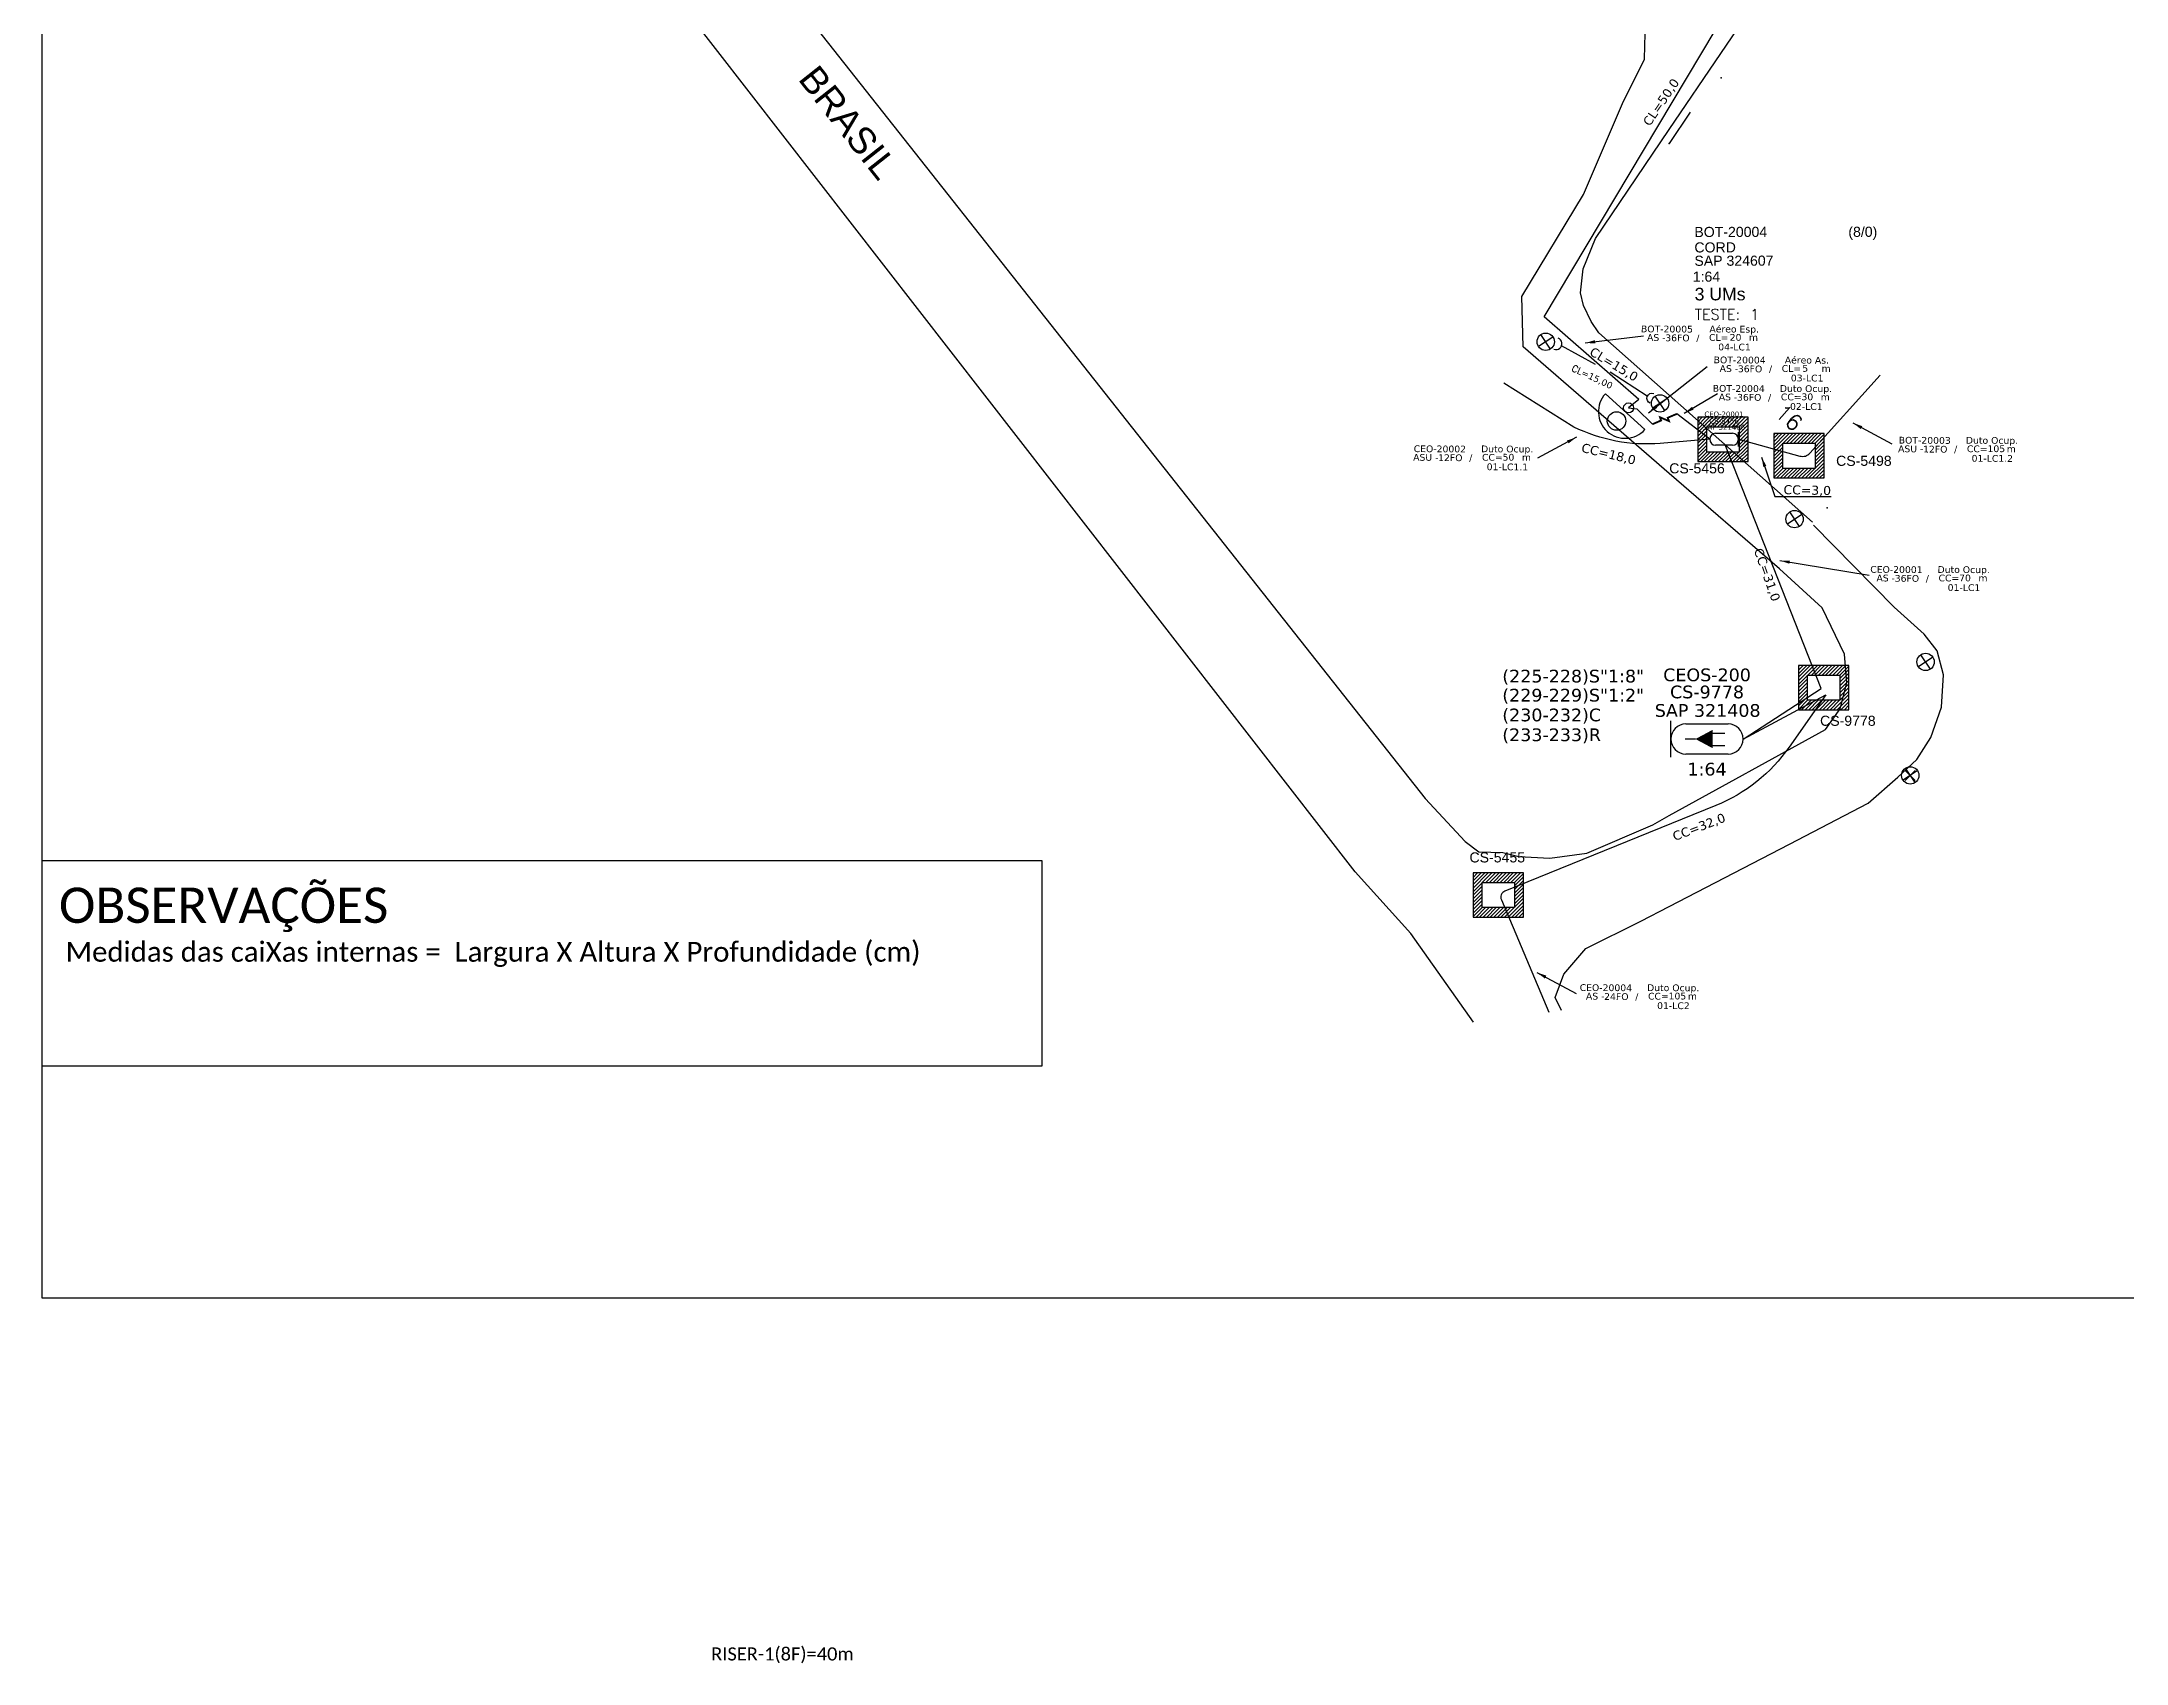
# Model space of a CAD drawing. Extents: x -89 to 749, y 631 to 1299.
# Drawn here: x -89.3 to 331.8, y 631.2 to 958.9 of the extents above; entities that cross this region are included whole.
import ezdxf
from ezdxf.enums import TextEntityAlignment as Align

# ---------------------------------------------------------------- set-up
doc = ezdxf.new("R2010")
doc.units = 0
for name, color, linetype in [('10.1-Caixas Subterrâneas', 5, 'Continuous'), ('20.4-CEOS', 1, 'Continuous'), ('20.5-CEO', 1, 'Continuous'), ('CAP a instalar', 1, 'Continuous'), ('celulas gpon', 7, 'Continuous'), ('CORDOALHA BLOCO NOVO', 7, 'Continuous'), ('DUVIDAS', 252, 'Continuous'), ('label_cabos', 7, 'Continuous'), ('MUB', 252, 'Continuous'), ('Postes Existentes NA', 1, 'Continuous'), ('POSTES_ATUALIZACAO', 252, 'Continuous'), ('Subida Lateral', 5, 'Continuous'), ('UMS', 1, 'Continuous')]:
    doc.layers.add(name, color=color, linetype=linetype)
for name, color, linetype, lineweight in [("20.0-LEGENDA DOS CDO'S", 1, 'Continuous', 0), ('20.6-CORDOALHA_SUPORTE', 7, 'Continuous', 25), ('CORDOALHA_SUPORTE', 7, 'Continuous', 25)]:
    doc.layers.add(name, color=color, linetype=linetype, lineweight=lineweight)
doc.styles.add('ARIAL', font='arial.ttf')
doc.styles.add('DIGICADE', font='')
doc.styles.add('ROMANS', font='romans')
doc.styles.add('siredit', font='verdana.ttf')
doc.styles.get("Standard").update_dxf_attribs({"font": 'arial.ttf'})
doc.styles.add('WMF-Calibri0', font='calibri.ttf')
doc.styles.get('DIGICADE').set_extended_font_data('Arial')
doc.linetypes.add('FENCELINE1', pattern='A,0.25,-0.1,[133,ltypeshp.shx,S=0.1,R=0,X=-0.1,Y=0],-0.1,1', length=1.45)
doc.dimstyles.new('CC', dxfattribs={"dimtxt": 1, "dimasz": 2, "dimexe": 0.18, "dimexo": 0.0625, "dimgap": 0.09, "dimtad": 0, "dimdec": 0, "dimrnd": 1, "dimzin": 0, "dimdsep": 46, "dimtxsty": 'siredit', "dimblk": 'NONE', "dimcen": 0, "dimse1": 1, "dimse2": 1, "dimsd1": 1, "dimsd2": 1, "dimclrt": 7, "dimadec": 0, "dimazin": 0, "dimtfac": 1, "dimtdec": 0, "dimtofl": 0, "dimtmove": 0, "dimatfit": 3, "dimfxl": 0, "dimtolj": 1, "dimtzin": 0, "dimarcsym": 0})
doc.dimstyles.get("Standard").update_dxf_attribs({"dimtxt": 0.18, "dimasz": 0.18, "dimexe": 0.18, "dimexo": 0.0625, "dimgap": 0.09, "dimtad": 0, "dimtih": 1, "dimtoh": 1, "dimdec": 4, "dimzin": 0, "dimdsep": 46, "dimtxsty": 'Standard', "dimcen": 0.09, "dimadec": 0, "dimazin": 0, "dimtfac": 1, "dimtdec": 4, "dimtofl": 0, "dimtmove": 0, "dimatfit": 3, "dimfxl": 0, "dimtolj": 1, "dimtzin": 0, "dimarcsym": 0})

# ---------------------------------------------------------------- blocks, each defined once
blk = doc.blocks.new('*X72')
at = {"color": 0, "linetype": 'Continuous'}
for p, q in [((-1.25, 0.34099), (-0.49099, 1.1)), ((-1.25, 0.517767), (-0.667767, 1.1)), ((-1.25, 0.694544), (-0.844544, 1.1)), ((-1.25, 0.87132), (-1.02132, 1.1)), ((-1.25, 1.048097), (-1.198097, 1.1)), ((-0.789214, 0.625), (-0.314214, 1.1)), ((-0.612437, 0.625), (-0.137437, 1.1)), ((-0.43566, 0.625), (0.03934, 1.1)), ((-0.258883, 0.625), (0.216117, 1.1)), ((-0.082107, 0.625), (0.392893, 1.1)), ((0.09467, 0.625), (0.56967, 1.1)), ((0.271447, 0.625), (0.746447, 1.1)), ((0.448223, 0.625), (0.923223, 1.1)), ((0.625, 0.625), (1.1, 1.1)), ((0.801777, 0.625), (1.25, 1.073223)), ((-1.25, 0.164214), (-0.8035, 0.610714)), ((-1.25, -0.012563), (-0.8035, 0.433937)), ((-1.25, -0.18934), (-0.8035, 0.25716)), ((-1.25, -0.366117), (-0.8035, 0.080383)), ((0.8035, 0.449947), (1.25, 0.896447)), ((0.8035, 0.27317), (1.25, 0.71967)), ((0.8035, 0.096393), (1.25, 0.542893)), ((0.8035, -0.080383), (1.25, 0.366117)), ((0.8035, -0.25716), (1.25, 0.18934)), ((0.8035, -0.433937), (1.25, 0.012563)), ((-1.25, -0.542893), (-0.8035, -0.096393)), ((-1.25, -0.71967), (-0.8035, -0.27317)), ((-1.25, -0.896447), (-0.8035, -0.449947)), ((-1.25, -1.073223), (-0.801777, -0.625)), ((-1.1, -1.1), (-0.625, -0.625)), ((-0.923223, -1.1), (-0.448223, -0.625)), ((-0.746447, -1.1), (-0.271447, -0.625)), ((-0.56967, -1.1), (-0.09467, -0.625)), ((-0.392893, -1.1), (0.082107, -0.625)), ((-0.216117, -1.1), (0.258883, -0.625)), ((-0.03934, -1.1), (0.43566, -0.625)), ((0.137437, -1.1), (0.612437, -0.625)), ((0.314214, -1.1), (0.789214, -0.625)), ((0.49099, -1.1), (1.25, -0.34099)), ((0.667767, -1.1), (1.25, -0.517767)), ((0.8035, -0.610714), (1.25, -0.164214)), ((0.844544, -1.1), (1.25, -0.694544)), ((1.02132, -1.1), (1.25, -0.87132)), ((1.198097, -1.1), (1.25, -1.048097))]:
    blk.add_line(p, q, dxfattribs=at)
blk = doc.blocks.new('MANHOLE_MQ')
at = {"color": 0, "linetype": 'Continuous'}
for p, q in [((0.00000623, 0.00000569), (-0.00000627, 0.00000569)), ((-0.00000627, 0.00000569), (-0.00000627, -0.00000531)), ((0.00000623, -0.00000531), (0.00000623, 0.00000569)), ((-0.00000404, 0.00000331), (0.00000399, 0.00000331)), ((-0.00000404, -0.00000294), (-0.00000404, 0.00000331)), ((0.00000399, 0.00000331), (0.00000399, -0.00000294)), ((0.00000399, -0.00000294), (-0.00000404, -0.00000294)), ((0.00000399, -0.00000294), (0.00000399, -0.00000294)), ((-0.00000627, -0.00000531), (0.00000623, -0.00000531))]:
    blk.add_line(p, q, dxfattribs=at)
at = {"color": 0, "linetype": 'Continuous', "xscale": 5e-06, "yscale": 5e-06, "zscale": 1e-05}
blk.add_blockref('*X72', (-0.00000002, 0.00000019), dxfattribs=at)
blk = doc.blocks.new('*U98')
at = {"color": 10}
for points in [[(41172, 12883), (40951, 13058)], [(40974, 12860), (41149, 13081)]]:
    blk.add_lwpolyline(points, dxfattribs=at)
blk.add_circle((41062, 12971), 141, dxfattribs=at)
blk = doc.blocks.new('*U101')
at = {"layer": '20.4-CEOS', "color": 7, "style": 'siredit'}
for tag, p in [('FIBRAS_SPLITTER', (0, 0)), ('FIBRAS_TOP_C', (0, -4.13)), ('RESERVA_FINAIS', (0, -5.46))]:
    blk.add_attdef(tag, p, '', height=1.01, dxfattribs=at)
for tag, p, flags in [('ID_ATIVIDADE', (0, -6.77), 3), ('FATOR', (0, -8.09), 1), ('QTDE', (0, -9.4), 1), ('FID', (0, -10.71), 1)]:
    blk.add_attdef(tag, p, '', height=1.01, dxfattribs=dict(at, flags=flags))
blk = doc.blocks.new('*U103')
at = {"layer": '20.4-CEOS', "color": 7, "style": 'siredit'}
blk.add_attdef('FIBRAS_SPLITTER', (0, 0), '', height=1.01, dxfattribs=at)
for tag, p, flags in [('ID_ATIVIDADE', (0, -1.48), 3), ('QTDE', (0, -4.11), 1), ('FATOR', (0, -2.79), 1), ('FID', (0, -5.42), 1)]:
    blk.add_attdef(tag, p, '', height=1.01, dxfattribs=dict(at, flags=flags))
blk = doc.blocks.new('*U107')
at = {"color": 0}
blk.add_line((2.14, -0.58), (-2.1, -0.68), dxfattribs=at)
for centre, radius in [((0, 0.38), 0.733), ((0.03, -1.03), 0.393)]:
    blk.add_circle(centre, radius, dxfattribs=at)
blk.add_arc((0.02, -0.63), 2.12, 1.3782, 181.3782, dxfattribs=at)
blk = doc.blocks.new('Inst CDOE-8 CAIXA DIST OPT CDOE 48F_8D C_SPL OPTAP')
at = {"layer": "20.0-LEGENDA DOS CDO'S", "color": 0}
for tag, p, style, flags in [('ID_ATIVIDADE', (0.12, 6.47), 'ARIAL', 3), ('FATOR', (7.92, 6.47), 'ARIAL', 1), ('QTDE', (0.23, -0.97), 'DIGICADE', 3)]:
    blk.add_attdef(tag, p, '', height=0.8, rotation=0.118, dxfattribs=dict(at, style=style, flags=flags))
at = {"layer": "20.0-LEGENDA DOS CDO'S", "color": 0, "style": 'ARIAL'}
for tag, p, height in [('FID', (0.12, 5.25), 0.8), ('FIBRAS_UTILIZADAS', (2.38, 5.26), 0.8), ('SAP', (0.12, 2.96), 0.8), ('CORDOALHA', (0.12, 4.02), 0.8), ('1:XX', (-0.01, 1.7), 0.8), ('UMS', (0.14, 0.22), 1)]:
    blk.add_attdef(tag, p, '', height=height, rotation=0.118, dxfattribs=at)
blk = doc.blocks.new('Teste  FTTH')
at = {"color": 0, "lineweight": 0, "style": 'ROMANS'}
for tag, p in [('TESTE', (-2.302, -0.29)), ('QTDE', (0.212, -0.29))]:
    blk.add_attdef(tag, p, '', height=0.48, dxfattribs=at)
for tag, p, flags in [('FID', (-2.227, -1.253), 1), ('FATOR', (-2.227, -2.028), 3), ('ID_ATIVIDADE', (-2.227, -2.716), 3)]:
    blk.add_attdef(tag, p, '', height=0.48, dxfattribs=dict(at, flags=flags))
blk = doc.blocks.new('Inst CB DT OCUP CFOA-SM-AS-80-TS-36')
at = {"layer": 'label_cabos', "color": 0, "style": 'siredit'}
for tag, flags, p in [('ID_ATIVIDADE', 3, (1.31, 2.67)), ('FATOR', 1, (11.56, 2.55))]:
    blk.add_attdef(tag, text='', height=1, rotation=359.69, dxfattribs=dict(at, flags=flags)).set_placement(p, align=Align.MIDDLE_CENTER)
for tag, p in [('TIPO_CABO', (1.76, 0)), ('DESTINO_CABO', (3.13, 1.26)), ('CABO', (4.69, -0.05)), ('/', (7.71, -0.05)), ('LANCE', (10.91, 0)), ('TIPO_CABO', (13.11, 1.24)), ('UND', (15.96, 0)), ('FID', (13.15, -1.41))]:
    blk.add_attdef(tag, text='', height=1, rotation=359.69, dxfattribs=at).set_placement(p, align=Align.MIDDLE_CENTER)
blk.add_attdef('QTDE', (12.43, -0.47), '', height=1, rotation=359.69, dxfattribs=at)
blk = doc.blocks.new('_None')
blk = doc.blocks.new('Inst CB DT OCUP CFOA-SM-ASU-120-S-12')
at = {"layer": 'label_cabos', "color": 0, "style": 'siredit'}
for tag, flags, p in [('ID_ATIVIDADE', 3, (1.31, 2.67)), ('FATOR', 1, (11.56, 2.55))]:
    blk.add_attdef(tag, text='', height=1, rotation=359.69, dxfattribs=dict(at, flags=flags)).set_placement(p, align=Align.MIDDLE_CENTER)
for tag, p in [('TIPO_CABO', (1.26, 0)), ('DESTINO_CABO', (3.13, 1.26)), ('CABO', (4.69, -0.05)), ('/', (7.71, -0.05)), ('LANCE', (10.91, 0)), ('TIPO_CABO', (13.11, 1.24)), ('UND', (15.96, 0)), ('FID', (13.15, -1.41))]:
    blk.add_attdef(tag, text='', height=1, rotation=359.69, dxfattribs=at).set_placement(p, align=Align.MIDDLE_CENTER)
blk.add_attdef('QTDE', (12.43, -0.47), '', height=1, rotation=359.69, dxfattribs=at)
blk = doc.blocks.new('Inst CB AS CFOA-SM-AS-80-TS-36')
at = {"layer": 'label_cabos', "color": 0, "style": 'siredit'}
for tag, flags, p in [('ID_ATIVIDADE', 3, (1.31, 2.67)), ('FATOR', 1, (11.56, 2.55))]:
    blk.add_attdef(tag, text='', height=1, rotation=359.69, dxfattribs=dict(at, flags=flags)).set_placement(p, align=Align.MIDDLE_CENTER)
for tag, p in [('TIPO_CABO', (1.76, 0)), ('DESTINO_CABO', (3.13, 1.26)), ('CABO', (4.69, -0.05)), ('/', (7.71, -0.05)), ('LANCE', (10.81, 0)), ('TIPO_CABO', (13.11, 1.24)), ('UND', (15.96, 0)), ('FID', (13.15, -1.41))]:
    blk.add_attdef(tag, text='', height=1, rotation=359.69, dxfattribs=at).set_placement(p, align=Align.MIDDLE_CENTER)
blk.add_attdef('QTDE', (12.43, -0.47), '', height=1, rotation=359.69, dxfattribs=at)
blk = doc.blocks.new('Inst CB ESP CFOA-SM-AS-80-TS-36')
at = {"layer": 'label_cabos', "color": 0, "style": 'siredit'}
for tag, flags, p in [('ID_ATIVIDADE', 3, (1.31, 2.67)), ('FATOR', 1, (11.56, 2.55))]:
    blk.add_attdef(tag, text='', height=1, rotation=359.69, dxfattribs=dict(at, flags=flags)).set_placement(p, align=Align.MIDDLE_CENTER)
for tag, p in [('TIPO_CABO', (1.76, 0)), ('DESTINO_CABO', (3.13, 1.26)), ('CABO', (4.69, -0.05)), ('/', (7.71, -0.05)), ('LANCE', (10.81, 0)), ('TIPO_CABO', (13.11, 1.24)), ('UND', (15.96, 0)), ('FID', (13.15, -1.41))]:
    blk.add_attdef(tag, text='', height=1, rotation=359.69, dxfattribs=at).set_placement(p, align=Align.MIDDLE_CENTER)
blk.add_attdef('QTDE', (12.43, -0.47), '', height=1, rotation=359.69, dxfattribs=at)
blk = doc.blocks.new('Inst CORD BENZINAL 4.55MM 3F (sem recursos)')
at = {"layer": '20.6-CORDOALHA_SUPORTE', "color": 0, "lineweight": 0, "style": 'ROMANS'}
blk.add_attdef('LANCE', text='', height=1, dxfattribs=at).set_placement((-0.54, -2.21), align=Align.RIGHT)
at = {"layer": '20.6-CORDOALHA_SUPORTE', "color": 0, "style": 'siredit'}
blk.add_attdef('QTDE', (-0.54, -2.21), '', height=1, rotation=359.69, dxfattribs=at)
at = {"layer": '20.6-CORDOALHA_SUPORTE', "color": 0, "lineweight": 0, "style": 'ROMANS'}
for tag, p, flags in [('ID_ATIVIDADE', (-5.2, -6.67), 3), ('FATOR', (-5.2, -4.44), 3), ('FID', (-5.2, -8.9), 1)]:
    blk.add_attdef(tag, p, '', height=1, dxfattribs=dict(at, flags=flags))
blk = doc.blocks.new('Inst CB DT OCUP CFOA-SM-AS-80-TS-24')
at = {"layer": 'label_cabos', "color": 0, "style": 'siredit'}
for tag, flags, p in [('ID_ATIVIDADE', 3, (1.31, 2.67)), ('FATOR', 1, (11.56, 2.55))]:
    blk.add_attdef(tag, text='', height=1, rotation=359.69, dxfattribs=dict(at, flags=flags)).set_placement(p, align=Align.MIDDLE_CENTER)
for tag, p in [('TIPO_CABO', (1.76, 0)), ('DESTINO_CABO', (3.13, 1.26)), ('CABO', (4.69, -0.05)), ('/', (7.71, -0.05)), ('LANCE', (10.91, 0)), ('TIPO_CABO', (13.11, 1.24)), ('UND', (15.96, 0)), ('FID', (13.15, -1.41))]:
    blk.add_attdef(tag, text='', height=1, rotation=359.69, dxfattribs=at).set_placement(p, align=Align.MIDDLE_CENTER)
blk.add_attdef('QTDE', (12.43, -0.47), '', height=1, rotation=359.69, dxfattribs=at)

msp = doc.modelspace()

# ---------------------------------------------------------------- linework, layer by layer
msp.add_lwpolyline([(-89.32, 705.02), (749.25, 705.02), (749.25, 1299.02), (-89.32, 1299.02), (-89.32, 705.02)])
at = {"color": 7}
msp.add_lwpolyline([(-89.24, 793.42), (112.74, 793.42), (112.74, 751.85), (-89.24, 751.85)], close=True, dxfattribs=at)
at = {"layer": '20.4-CEOS', "color": 7}
for p, q in [((242.84, 821.01), (251.35, 821.01)), ((251.35, 814.94), (242.84, 814.94))]:
    msp.add_line(p, q, dxfattribs=at)
for points in [[(239.8, 814.31), (239.8, 821.63)], [(244.75, 817.97), (242.7, 817.97)], [(248.11, 819.18), (250.69, 819.18)], [(248.11, 816.65), (250.69, 816.65)]]:
    msp.add_lwpolyline(points, dxfattribs=at)
msp.add_lwpolyline([(244.75, 817.97, 0, 3.75, 0), (248.26, 817.97, 3.75, 3.75, 0)], format="xyseb", dxfattribs=at)
for centre, start, end in [((242.84, 817.97), 90, 270), ((251.35, 817.97), 270, 90)]:
    msp.add_arc(centre, 3.04, start, end, dxfattribs=at)
at = {"layer": '20.5-CEO', "color": 7}
for p, q in [((248.84, 879.75), (252.23, 879.75)), ((252.23, 877.33), (248.84, 877.33))]:
    msp.add_line(p, q, dxfattribs=at)
msp.add_lwpolyline([(253.44, 877.08), (253.44, 880)], dxfattribs=at)
for centre, start, end in [((248.84, 878.54), 90, 270), ((252.23, 878.54), 270, 90)]:
    msp.add_arc(centre, 1.21, start, end, dxfattribs=at)
at = {"layer": 'CAP a instalar', "color": 7, "linetype": 'FENCELINE1', "ltscale": 5}
for points in [[(233.34, 886.6), (214.21, 903.29), (254.52, 970.89), (232.66, 970.04), (188.29, 1010.68), (133.29, 1062.17), (131.89, 1062.12)], [(233.34, 886.6), (231.24, 884.87), (232.93, 884.7)], [(236.07, 881.58), (232.93, 884.7)], [(247.63, 878.54), (240.99, 883.67)], [(254.39, 817.97), (270.16, 828.18), (250.79, 877.39)]]:
    msp.add_lwpolyline(points, dxfattribs=at)
for points in [[(247.63, 878.54), (237.65, 877.71, -0.135652), (220.2, 881.01), (206.08, 889.88)], [(253.44, 878.54), (265.87, 875.15, 0.283325), (267.89, 875.74), (282.06, 891.49)], [(254.39, 817.97), (271.08, 826.91), (263.68, 816.33, -0.144862), (248.9, 804.53), (206.27, 787.22, 0.418176), (205.55, 785.47), (215.12, 762.78)]]:
    msp.add_lwpolyline(points, format="xyb", dxfattribs=at)
at = {"layer": 'CORDOALHA_SUPORTE'}
for points in [[(216.18, 896.73, 1), (217, 898.96)], [(235.63, 885.84, -1), (236.37, 887.79)]]:
    msp.add_lwpolyline(points, format="xyb", dxfattribs=at)
for points in [[(224.55, 893.67), (217.7, 897.44)], [(235.03, 887.23), (227.53, 892.13)]]:
    msp.add_lwpolyline(points, dxfattribs=at)
at = {"layer": 'DUVIDAS', "color": 4, "elevation": -6846.77}
for points in [[(159.47, 1028.49), (106.86, 1078.09), (42.83, 1139.79), (38.26, 1143.31), (35.41, 1145.12), (31.42, 1144.67), (25.92, 1142.13), (-27.12, 1096.99), (-29.36, 1094.3), (-29.55, 1090.93), (-28.08, 1082.25), (190.16, 805.97), (198.24, 797.23), (200.99, 795.16), (205.88, 795.03), (209.1, 794.26), (215.32, 793.9), (222.83, 794.88), (236.13, 800.66), (239.46, 802.5)], [(222.12, 927.99), (230.23, 946.84), (234.47, 955.26), (234.56, 958.08), (234.62, 960.38), (233.98, 962.77), (159.47, 1028.49)], [(239.46, 941.12), (260.3, 971.92), (269.23, 984.24), (270.21, 986.82)], [(243.68, 944.62), (239.46, 938.29)], [(239.46, 887.43), (225.22, 900.05), (223.72, 902.36), (222.15, 905.56), (221.55, 908.14), (222.06, 912.96), (224.56, 919.08), (239.46, 941.12)], [(239.46, 871.65), (209.97, 897.24), (209.67, 907.41), (222.12, 927.99)], [(268.38, 861.8), (239.46, 887.43)], [(239.46, 802.5), (271, 819.9), (273.99, 824.05), (275.33, 829.34), (274.86, 835.12), (270.38, 844.5), (261.72, 852.33), (239.46, 871.65)], [(239.46, 784.12), (263.75, 796.72), (279.64, 804.99), (285.67, 810.26), (289.47, 813.86), (292.33, 818.3), (294.46, 824.42), (294.88, 830.96), (293.61, 835.82), (290.94, 839.13), (284.9, 844.63), (268.59, 861.18)]]:
    msp.add_lwpolyline(points, dxfattribs=at)
at = {"layer": 'DUVIDAS'}
for p in [(249.97, 951.58, -6846.77), (249.97, 951.58, -6846.77), (239.46, 938.29, -6846.77), (239.46, 938.29, -6846.77), (271.38, 864.7, -6846.77)]:
    msp.add_point(p, dxfattribs=at)
at = {"layer": 'MUB', "color": 4, "elevation": -6846.77}
for points in [[(199.92, 760.75), (187.26, 778.65), (176.04, 791.11), (-41.64, 1071.42), (-44.09, 1077.6), (-48, 1087.76), (-46.23, 1092.62), (-41, 1100.91), (-8.33, 1130.87), (13.28, 1148.77)], [(159.47, 1028.49), (106.86, 1078.09), (42.83, 1139.79), (38.26, 1143.31), (35.41, 1145.12), (31.42, 1144.67), (25.92, 1142.13), (-27.12, 1096.99), (-29.36, 1094.3), (-29.55, 1090.93), (-28.08, 1082.25), (190.16, 805.97), (198.24, 797.23), (200.99, 795.16), (205.88, 795.03), (209.1, 794.26), (215.32, 793.9), (222.83, 794.88), (236.13, 800.66), (239.46, 802.5)], [(239.46, 802.5), (271, 819.9), (273.99, 824.05), (275.33, 829.34), (274.86, 835.12), (270.38, 844.5), (261.72, 852.33), (239.46, 871.65)], [(239.46, 784.12), (263.75, 796.72), (279.64, 804.99), (285.67, 810.26), (289.47, 813.86), (292.33, 818.3), (294.46, 824.42), (294.88, 830.96), (293.61, 835.82), (290.94, 839.13), (284.9, 844.63), (268.59, 861.18)], [(217.73, 763.13), (216.39, 765.77), (218.14, 770.44), (222.64, 775.63), (233.73, 781.15), (239.46, 784.12)]]:
    msp.add_lwpolyline(points, dxfattribs=at)
at = {"layer": 'POSTES_ATUALIZACAO'}
for p, q in [((287.12, 811.64, -6834.47), (289.17, 809.6, -6834.47)), ((287.12, 809.6, -6834.47), (289.17, 811.64, -6834.47))]:
    msp.add_line(p, q, dxfattribs=at)
at = {"layer": 'POSTES_ATUALIZACAO', "linetype": 'Continuous'}
msp.add_line((289.17, 811.64, -6834.47), (287.12, 809.6, -6834.47), dxfattribs=at)
at = {"layer": 'Subida Lateral', "color": 5, "const_width": 0.375}
msp.add_lwpolyline([(236.07, 881.58), (237.82, 882.34), (237.6, 882.99), (239.42, 882.21), (239.16, 882.89), (240.99, 883.67)], dxfattribs=at)

# ---------------------------------------------------------------- block references
at = {"layer": '10.1-Caixas Subterrâneas', "color": 30, "xscale": 814421.910529535, "yscale": 814421.910529535, "zscale": 814421.910529535}
for p, rotation in [((250.28, 878.65), 180.0000000000626), ((265.66, 875.35), 180.0000000000625), ((270.66, 828.49), 180.0000000000626), ((204.9, 786.61), 180.0000000000626)]:
    msp.add_blockref('MANHOLE_MQ', p, dxfattribs=dict(at, rotation=rotation))
at = {"layer": '20.4-CEOS', "color": 0, "lineweight": 0}
ref = msp.add_blockref('*U101', (205.74, 829.4), dxfattribs=dict(at, xscale=2.546759245474232, yscale=2.546759245474232, zscale=2.546759245474232))
ref.add_attrib('FIBRAS_SPLITTER', '(225-228)S"1:8"', (205.74, 829.4), dxfattribs={"color": 7, "height": 2.5714, "style": 'siredit'})
ref.add_attrib('FIBRAS_TOP_C', '(230-232)C', (205.74, 821.55), dxfattribs={"color": 7, "height": 2.571, "style": 'siredit'})
ref.add_attrib('RESERVA_FINAIS', '(233-233)R', (205.74, 817.54), dxfattribs={"color": 7, "height": 2.571, "style": 'siredit'})
at = {"layer": '20.4-CEOS', "color": 0, "lineweight": 0, "xscale": 2.546759245474232, "yscale": 2.546759245474232, "zscale": 2.546759245474232}
msp.add_blockref('*U103', (205.74, 825.55), dxfattribs=at).add_auto_attribs({'FIBRAS_SPLITTER': '(229-229)S"1:2"'})
at = {"layer": 'CAP a instalar', "color": 7, "linetype": 'FENCELINE1', "ltscale": 15}
ref = msp.add_blockref('Inst CDOE-8 CAIXA DIST OPT CDOE 48F_8D C_SPL OPTAP', (244.24, 906.05), dxfattribs=dict(at, xscale=2.546759245474232, yscale=2.546759245474232, zscale=2.546759245474232))
ref.add_attrib('FID', 'BOT-20004', (244.54, 919.41), dxfattribs={"layer": "20.0-LEGENDA DOS CDO'S", "color": 0, "height": 2.037, "rotation": 0.118, "style": 'ARIAL'})
ref.add_attrib('CORDOALHA', 'CORD', (244.55, 916.29), dxfattribs={"layer": "20.0-LEGENDA DOS CDO'S", "color": 0, "height": 2.037, "rotation": 0.118, "style": 'ARIAL'})
ref.add_attrib('SAP', 'SAP 324607', (244.55, 913.59), dxfattribs={"layer": "20.0-LEGENDA DOS CDO'S", "color": 0, "height": 2.037, "rotation": 0.118, "style": 'ARIAL'})
ref.add_attrib('1:XX', '1:64', (244.21, 910.38), dxfattribs={"layer": "20.0-LEGENDA DOS CDO'S", "color": 0, "height": 2.037, "rotation": 0.118, "style": 'ARIAL'})
ref.add_attrib('UMS', '3 UMs', (244.6, 906.6), dxfattribs={"layer": "20.0-LEGENDA DOS CDO'S", "color": 0, "height": 2.547, "rotation": 0.118, "style": 'ARIAL'})
ref.add_attrib('FIBRAS_UTILIZADAS', '(8/0)', dxfattribs={"layer": "20.0-LEGENDA DOS CDO'S", "color": 0, "height": 2.037, "rotation": 0.118, "style": 'ARIAL'}).set_placement((278.57, 919.45), align=Align.CENTER)
at = {"layer": 'CAP a instalar', "color": 7, "linetype": 'FENCELINE1', "ltscale": 15, "xscale": 4.458102059202642, "yscale": 4.458102059202642, "zscale": 4.458102059202642, "rotation": 3.126797674058592e-05}
msp.add_blockref('Teste  FTTH', (254.87, 903.99), dxfattribs=at).add_auto_attribs({'TESTE': 'TESTE:', 'QTDE': '1'})
at = {"layer": 'CAP a instalar', "color": 7, "linetype": 'FENCELINE1', "ltscale": 15, "xscale": 2.546759245474232, "yscale": 2.546759245474232, "zscale": 2.546759245474232, "rotation": 136.4348079814078}
msp.add_blockref('*U107', (229.49, 882.93), dxfattribs=at)
at = {"layer": 'CORDOALHA BLOCO NOVO', "color": 0, "lineweight": 0, "xscale": 1.333333333333333, "yscale": 1.333333333333333, "zscale": 1.333333333333333, "rotation": 334.9064301640561}
msp.add_blockref('Inst CORD BENZINAL 4.55MM 3F (sem recursos)', (224.82, 893.25, 6846.77), dxfattribs=at).add_auto_attribs({'QTDE': '15,00', 'LANCE': 'CL='})
at = {"layer": 'label_cabos', "color": 0, "lineweight": 0}
ref = msp.add_blockref('Inst CB ESP CFOA-SM-AS-80-TS-36', (234.74, 899.1), dxfattribs=dict(at, xscale=1.362260021001181, yscale=1.362260021001181, zscale=1.362260021001181))
ref.add_attrib('DESTINO_CABO', 'BOT-20005', dxfattribs={"color": 0, "height": 1.362, "rotation": 359.69, "style": 'siredit'}).set_placement((239, 900.82), align=Align.MIDDLE_CENTER)
ref.add_attrib('TIPO_CABO', 'Aéreo Esp.', dxfattribs={"color": 0, "height": 1.362, "rotation": 359.69, "style": 'siredit'}).set_placement((252.59, 900.8), align=Align.MIDDLE_CENTER)
ref.add_attrib('CABO', '36FO', dxfattribs={"color": 0, "height": 1.362, "rotation": 359.69, "style": 'siredit'}).set_placement((241.12, 899.03), align=Align.MIDDLE_CENTER)
ref.add_attrib('/', '/', dxfattribs={"color": 0, "height": 1.36, "rotation": 359.69, "style": 'siredit'}).set_placement((245.25, 899.03), align=Align.MIDDLE_CENTER)
ref.add_attrib('TIPO_CABO', 'AS - ', dxfattribs={"color": 0, "height": 1.362, "rotation": 359.69, "style": 'siredit'}).set_placement((237.14, 899.1), align=Align.MIDDLE_CENTER)
ref.add_attrib('FID', '04-LC1', dxfattribs={"color": 0, "height": 1.362, "rotation": 359.69, "style": 'siredit'}).set_placement((252.65, 897.18), align=Align.MIDDLE_CENTER)
ref.add_attrib('LANCE', 'CL=', dxfattribs={"color": 0, "height": 1.362, "rotation": 359.69, "style": 'siredit'}).set_placement((249.46, 899.11), align=Align.MIDDLE_CENTER)
ref.add_attrib('QTDE', '20', (251.67, 898.46), dxfattribs={"color": 0, "height": 1.362, "rotation": 359.69, "style": 'siredit'})
ref.add_attrib('UND', 'm', dxfattribs={"color": 0, "height": 1.36, "rotation": 359.69, "style": 'siredit'}).set_placement((256.48, 899.11), align=Align.MIDDLE_CENTER)
ref = msp.add_blockref('Inst CB AS CFOA-SM-AS-80-TS-36', (249.41, 892.84), dxfattribs=dict(at, xscale=1.362260021001181, yscale=1.362260021001181, zscale=1.362260021001181))
ref.add_attrib('DESTINO_CABO', 'BOT-20004', dxfattribs={"color": 0, "height": 1.362, "rotation": 359.69, "style": 'siredit'}).set_placement((253.68, 894.56), align=Align.MIDDLE_CENTER)
ref.add_attrib('TIPO_CABO', 'Aéreo As.', dxfattribs={"color": 0, "height": 1.362, "rotation": 359.69, "style": 'siredit'}).set_placement((267.27, 894.53), align=Align.MIDDLE_CENTER)
ref.add_attrib('CABO', '36FO', dxfattribs={"color": 0, "height": 1.362, "rotation": 359.69, "style": 'siredit'}).set_placement((255.79, 892.77), align=Align.MIDDLE_CENTER)
ref.add_attrib('/', '/', dxfattribs={"color": 0, "height": 1.36, "rotation": 359.69, "style": 'siredit'}).set_placement((259.92, 892.77), align=Align.MIDDLE_CENTER)
ref.add_attrib('TIPO_CABO', 'AS - ', dxfattribs={"color": 0, "height": 1.362, "rotation": 359.69, "style": 'siredit'}).set_placement((251.81, 892.83), align=Align.MIDDLE_CENTER)
ref.add_attrib('FID', '03-LC1', dxfattribs={"color": 0, "height": 1.362, "rotation": 359.69, "style": 'siredit'}).set_placement((267.32, 890.91), align=Align.MIDDLE_CENTER)
ref.add_attrib('LANCE', 'CL=', dxfattribs={"color": 0, "height": 1.362, "rotation": 359.69, "style": 'siredit'}).set_placement((264.13, 892.84), align=Align.MIDDLE_CENTER)
ref.add_attrib('QTDE', '5', (266.34, 892.19), dxfattribs={"color": 0, "height": 1.36, "rotation": 359.69, "style": 'siredit'})
ref.add_attrib('UND', 'm', dxfattribs={"color": 0, "height": 1.36, "rotation": 359.69, "style": 'siredit'}).set_placement((271.16, 892.84), align=Align.MIDDLE_CENTER)
ref = msp.add_blockref('Inst CB DT OCUP CFOA-SM-AS-80-TS-36', (249.24, 887.08), dxfattribs=dict(at, xscale=1.362260021001181, yscale=1.362260021001181, zscale=1.362260021001181))
ref.add_attrib('DESTINO_CABO', 'BOT-20004', dxfattribs={"color": 0, "height": 1.362, "rotation": 359.69, "style": 'siredit'}).set_placement((253.5, 888.8), align=Align.MIDDLE_CENTER)
ref.add_attrib('CABO', '36FO', dxfattribs={"color": 0, "height": 1.362, "rotation": 359.69, "style": 'siredit'}).set_placement((255.62, 887.01), align=Align.MIDDLE_CENTER)
ref.add_attrib('TIPO_CABO', 'Duto Ocup.', dxfattribs={"color": 0, "height": 1.362, "rotation": 359.69, "style": 'siredit'}).set_placement((267.09, 888.78), align=Align.MIDDLE_CENTER)
ref.add_attrib('/', '/', dxfattribs={"color": 0, "height": 1.36, "rotation": 359.69, "style": 'siredit'}).set_placement((259.74, 887.01), align=Align.MIDDLE_CENTER)
ref.add_attrib('TIPO_CABO', 'AS - ', dxfattribs={"color": 0, "height": 1.362, "rotation": 359.69, "style": 'siredit'}).set_placement((251.64, 887.08), align=Align.MIDDLE_CENTER)
ref.add_attrib('FID', '02-LC1', dxfattribs={"color": 0, "height": 1.362, "rotation": 359.69, "style": 'siredit'}).set_placement((267.15, 885.16), align=Align.MIDDLE_CENTER)
ref.add_attrib('LANCE', 'CC=', dxfattribs={"color": 0, "height": 1.362, "rotation": 359.69, "style": 'siredit'}).set_placement((264.1, 887.09), align=Align.MIDDLE_CENTER)
ref.add_attrib('QTDE', '30', (266.17, 886.44), dxfattribs={"color": 0, "height": 1.362, "rotation": 359.69, "style": 'siredit'})
ref.add_attrib('UND', 'm', dxfattribs={"color": 0, "height": 1.36, "rotation": 359.69, "style": 'siredit'}).set_placement((270.98, 887.09), align=Align.MIDDLE_CENTER)
ref = msp.add_blockref('Inst CB DT OCUP CFOA-SM-ASU-120-S-12', (188.86, 874.88), dxfattribs=dict(at, xscale=1.362260021001181, yscale=1.362260021001181, zscale=1.362260021001181))
ref.add_attrib('DESTINO_CABO', 'CEO-20002', dxfattribs={"color": 0, "height": 1.362, "rotation": 359.69, "style": 'siredit'}).set_placement((193.13, 876.6), align=Align.MIDDLE_CENTER)
ref.add_attrib('CABO', '12FO', dxfattribs={"color": 0, "height": 1.362, "rotation": 359.69, "style": 'siredit'}).set_placement((195.24, 874.81), align=Align.MIDDLE_CENTER)
ref.add_attrib('TIPO_CABO', 'Duto Ocup.', dxfattribs={"color": 0, "height": 1.362, "rotation": 359.69, "style": 'siredit'}).set_placement((206.72, 876.58), align=Align.MIDDLE_CENTER)
ref.add_attrib('/', '/', dxfattribs={"color": 0, "height": 1.36, "rotation": 359.69, "style": 'siredit'}).set_placement((199.37, 874.81), align=Align.MIDDLE_CENTER)
ref.add_attrib('TIPO_CABO', 'ASU - ', dxfattribs={"color": 0, "height": 1.362, "rotation": 359.69, "style": 'siredit'}).set_placement((190.58, 874.88), align=Align.MIDDLE_CENTER)
ref.add_attrib('FID', '01-LC1.1', dxfattribs={"color": 0, "height": 1.362, "rotation": 359.69, "style": 'siredit'}).set_placement((206.77, 872.96), align=Align.MIDDLE_CENTER)
ref.add_attrib('LANCE', 'CC=', dxfattribs={"color": 0, "height": 1.362, "rotation": 359.69, "style": 'siredit'}).set_placement((203.72, 874.89), align=Align.MIDDLE_CENTER)
ref.add_attrib('QTDE', '50', (205.79, 874.24), dxfattribs={"color": 0, "height": 1.362, "rotation": 359.69, "style": 'siredit'})
ref.add_attrib('UND', 'm', dxfattribs={"color": 0, "height": 1.36, "rotation": 359.69, "style": 'siredit'}).set_placement((210.61, 874.89), align=Align.MIDDLE_CENTER)
ref = msp.add_blockref('Inst CB DT OCUP CFOA-SM-ASU-120-S-12', (286.82, 876.61), dxfattribs=dict(at, xscale=1.362260021001181, yscale=1.362260021001181, zscale=1.362260021001181))
ref.add_attrib('DESTINO_CABO', 'BOT-20003', dxfattribs={"color": 0, "height": 1.362, "rotation": 359.69, "style": 'siredit'}).set_placement((291.08, 878.33), align=Align.MIDDLE_CENTER)
ref.add_attrib('CABO', '12FO', dxfattribs={"color": 0, "height": 1.362, "rotation": 359.69, "style": 'siredit'}).set_placement((293.2, 876.54), align=Align.MIDDLE_CENTER)
ref.add_attrib('TIPO_CABO', 'Duto Ocup.', dxfattribs={"color": 0, "height": 1.362, "rotation": 359.69, "style": 'siredit'}).set_placement((304.67, 878.31), align=Align.MIDDLE_CENTER)
ref.add_attrib('/', '/', dxfattribs={"color": 0, "height": 1.36, "rotation": 359.69, "style": 'siredit'}).set_placement((297.32, 876.54), align=Align.MIDDLE_CENTER)
ref.add_attrib('TIPO_CABO', 'ASU - ', dxfattribs={"color": 0, "height": 1.362, "rotation": 359.69, "style": 'siredit'}).set_placement((288.54, 876.6), align=Align.MIDDLE_CENTER)
ref.add_attrib('FID', '01-LC1.2', dxfattribs={"color": 0, "height": 1.362, "rotation": 359.69, "style": 'siredit'}).set_placement((304.73, 874.68), align=Align.MIDDLE_CENTER)
ref.add_attrib('LANCE', 'CC=', dxfattribs={"color": 0, "height": 1.362, "rotation": 359.69, "style": 'siredit'}).set_placement((301.68, 876.61), align=Align.MIDDLE_CENTER)
ref.add_attrib('QTDE', '105', (303.75, 875.96), dxfattribs={"color": 0, "height": 1.362, "rotation": 359.69, "style": 'siredit'})
ref.add_attrib('UND', 'm', dxfattribs={"color": 0, "height": 1.36, "rotation": 359.69, "style": 'siredit'}).set_placement((308.56, 876.61), align=Align.MIDDLE_CENTER)
ref = msp.add_blockref('Inst CB DT OCUP CFOA-SM-AS-80-TS-36', (281.09, 850.5), dxfattribs=dict(at, xscale=1.362260021001181, yscale=1.362260021001181, zscale=1.362260021001181))
ref.add_attrib('DESTINO_CABO', 'CEO-20001', dxfattribs={"color": 0, "height": 1.362, "rotation": 359.69, "style": 'siredit'}).set_placement((285.36, 852.22), align=Align.MIDDLE_CENTER)
ref.add_attrib('CABO', '36FO', dxfattribs={"color": 0, "height": 1.362, "rotation": 359.69, "style": 'siredit'}).set_placement((287.48, 850.43), align=Align.MIDDLE_CENTER)
ref.add_attrib('TIPO_CABO', 'Duto Ocup.', dxfattribs={"color": 0, "height": 1.362, "rotation": 359.69, "style": 'siredit'}).set_placement((298.95, 852.2), align=Align.MIDDLE_CENTER)
ref.add_attrib('/', '/', dxfattribs={"color": 0, "height": 1.36, "rotation": 359.69, "style": 'siredit'}).set_placement((291.6, 850.43), align=Align.MIDDLE_CENTER)
ref.add_attrib('TIPO_CABO', 'AS - ', dxfattribs={"color": 0, "height": 1.362, "rotation": 359.69, "style": 'siredit'}).set_placement((283.49, 850.5), align=Align.MIDDLE_CENTER)
ref.add_attrib('FID', '01-LC1', dxfattribs={"color": 0, "height": 1.362, "rotation": 359.69, "style": 'siredit'}).set_placement((299, 848.57), align=Align.MIDDLE_CENTER)
ref.add_attrib('LANCE', 'CC=', dxfattribs={"color": 0, "height": 1.362, "rotation": 359.69, "style": 'siredit'}).set_placement((295.95, 850.5), align=Align.MIDDLE_CENTER)
ref.add_attrib('QTDE', '70', (298.02, 849.85), dxfattribs={"color": 0, "height": 1.362, "rotation": 359.69, "style": 'siredit'})
ref.add_attrib('UND', 'm', dxfattribs={"color": 0, "height": 1.36, "rotation": 359.69, "style": 'siredit'}).set_placement((302.84, 850.5), align=Align.MIDDLE_CENTER)
ref = msp.add_blockref('Inst CB DT OCUP CFOA-SM-AS-80-TS-24', (222.4, 766), dxfattribs=dict(at, xscale=1.362260021001181, yscale=1.362260021001181, zscale=1.362260021001181))
ref.add_attrib('DESTINO_CABO', 'CEO-20004', dxfattribs={"color": 0, "height": 1.362, "rotation": 359.69, "style": 'siredit'}).set_placement((226.66, 767.72), align=Align.MIDDLE_CENTER)
ref.add_attrib('CABO', '24FO', dxfattribs={"color": 0, "height": 1.362, "rotation": 359.69, "style": 'siredit'}).set_placement((228.78, 765.93), align=Align.MIDDLE_CENTER)
ref.add_attrib('TIPO_CABO', 'Duto Ocup.', dxfattribs={"color": 0, "height": 1.362, "rotation": 359.69, "style": 'siredit'}).set_placement((240.26, 767.7), align=Align.MIDDLE_CENTER)
ref.add_attrib('/', '/', dxfattribs={"color": 0, "height": 1.36, "rotation": 359.69, "style": 'siredit'}).set_placement((232.91, 765.93), align=Align.MIDDLE_CENTER)
ref.add_attrib('TIPO_CABO', 'AS - ', dxfattribs={"color": 0, "height": 1.362, "rotation": 359.69, "style": 'siredit'}).set_placement((224.8, 766), align=Align.MIDDLE_CENTER)
ref.add_attrib('FID', '01-LC2', dxfattribs={"color": 0, "height": 1.362, "rotation": 359.69, "style": 'siredit'}).set_placement((240.31, 764.08), align=Align.MIDDLE_CENTER)
ref.add_attrib('LANCE', 'CC=', dxfattribs={"color": 0, "height": 1.362, "rotation": 359.69, "style": 'siredit'}).set_placement((237.26, 766), align=Align.MIDDLE_CENTER)
ref.add_attrib('QTDE', '105', (239.33, 765.36), dxfattribs={"color": 0, "height": 1.362, "rotation": 359.69, "style": 'siredit'})
ref.add_attrib('UND', 'm', dxfattribs={"color": 0, "height": 1.36, "rotation": 359.69, "style": 'siredit'}).set_placement((244.15, 766), align=Align.MIDDLE_CENTER)
at = {"layer": 'Postes Existentes NA', "xscale": 0.01242133359447987, "yscale": 0.01242133359447987, "zscale": 0.01242133359447987, "rotation": 72.17959208465585}
for p in [(211.8, 363.36), (234.9, 350.92), (262.08, 327.52), (288.55, 298.67), (285.44, 275.74, -6834.47)]:
    msp.add_blockref('*U98', p, dxfattribs=at)

# ---------------------------------------------------------------- texts
at = {"color": 7, "style": 'WMF-Calibri0'}
msp.add_text('OBSERVAÇÕES', height=7.1308, dxfattribs=at).set_placement((-85.83, 780.81))
at = {"color": 5, "style": 'WMF-Calibri0'}
msp.add_text('RISER-1(8F)=40m', height=2.6457, dxfattribs=at).set_placement((45.93, 631.77))
at = {"color": 7, "insert": (-84.48, 776.97), "char_height": 4, "width": 658.8434, "attachment_point": 1, "style": 'WMF-Calibri0'}
msp.add_mtext('Medidas das caiXas internas =  Largura X Altura X Profundidade (cm)', dxfattribs=at)
at = {"layer": '10.1-Caixas Subterrâneas', "color": 30, "style": 'ARIAL'}
for s, p in [('CS-5456', (239.46, 871.65)), ('CS-5498', (273.17, 873.17)), ('CS-9778', (269.93, 820.64, -6846.77)), ('CS-5455', (199.11, 793.03))]:
    msp.add_text(s, height=2.037, dxfattribs=at).set_placement(p)
at = {"layer": '20.4-CEOS', "color": 7, "style": 'siredit'}
for s, height, p in [('CEO-20001', 1.02, (250.52, 884.14)), ('CEOS-200', 2.571, (247.1, 832.22)), ('CS-9778', 2.571, (247.1, 828.77)), ('SAP 321408', 2.571, (247.23, 825.03)), ('1:64', 2.571, (247.1, 813.17))]:
    msp.add_text(s, height=height, dxfattribs=at).set_placement(p, align=Align.TOP_CENTER)
at = {"layer": '20.5-CEO', "color": 7, "style": 'siredit'}
for s, p in [('SAP 321406', (250.54, 881.48)), ('CS-5456', (250.54, 882.75))]:
    msp.add_text(s, height=1.024, dxfattribs=at).set_placement(p, align=Align.TOP_CENTER)
at = {"layer": 'celulas gpon', "style": 'siredit'}
for s, rotation, p in [('CL=50,0', 55.9889, (235.53, 941.66, -20540.32)), ('CL=15,0', 329.0462, (223.18, 895.71, -20540.32)), ('CC=18,0', 346.2709, (221.57, 876.03)), ('CC=3,0', 358.8481, (262.53, 867.46, -6846.77)), ('CC=31,0', 289.4041, (256.52, 856.16, -6846.77)), ('CC=32,0', 21.1013, (240.57, 797.34, -6846.77))]:
    msp.add_text(s, height=1.83, rotation=rotation, dxfattribs=at).set_placement(p)
at = {"layer": 'DUVIDAS', "style": 'ROMANS'}
msp.add_text('16', height=3.199, rotation=318.4474, dxfattribs=at).set_placement((263.63, 882.91, -6846.77), align=Align.MIDDLE_CENTER)
at = {"layer": 'MUB', "color": 5, "style": 'ARIAL'}
msp.add_text('BRASIL', height=5.331, rotation=308.3517, dxfattribs=at).set_placement((63.32, 951.29))

# ---------------------------------------------------------------- leaders
at = {"layer": 'label_cabos'}
for points in [[(222.51, 898), (234.23, 899.45)], [(235.27, 883.9), (247.12, 893.25)], [(242.51, 883.79), (249.19, 887.8)], [(276.55, 881.85), (284.46, 877.61)], [(220.72, 878.95), (212.82, 874.7)], [(261.81, 854.03), (279.82, 851.06)], [(212.73, 770.81), (220.63, 766.56)]]:
    msp.add_leader(points, dimstyle='CC', override={"dimgap": 0.09, "dimtad": 0}, dxfattribs=at)
at = {"layer": 'UMS', "color": 7}
msp.add_leader([(258.13, 874.94), (260.82, 866.96), (272.16, 866.96)], dimstyle='Standard', override={"dimasz": 2}, dxfattribs=at)

doc.saveas('drawing.dxf')
